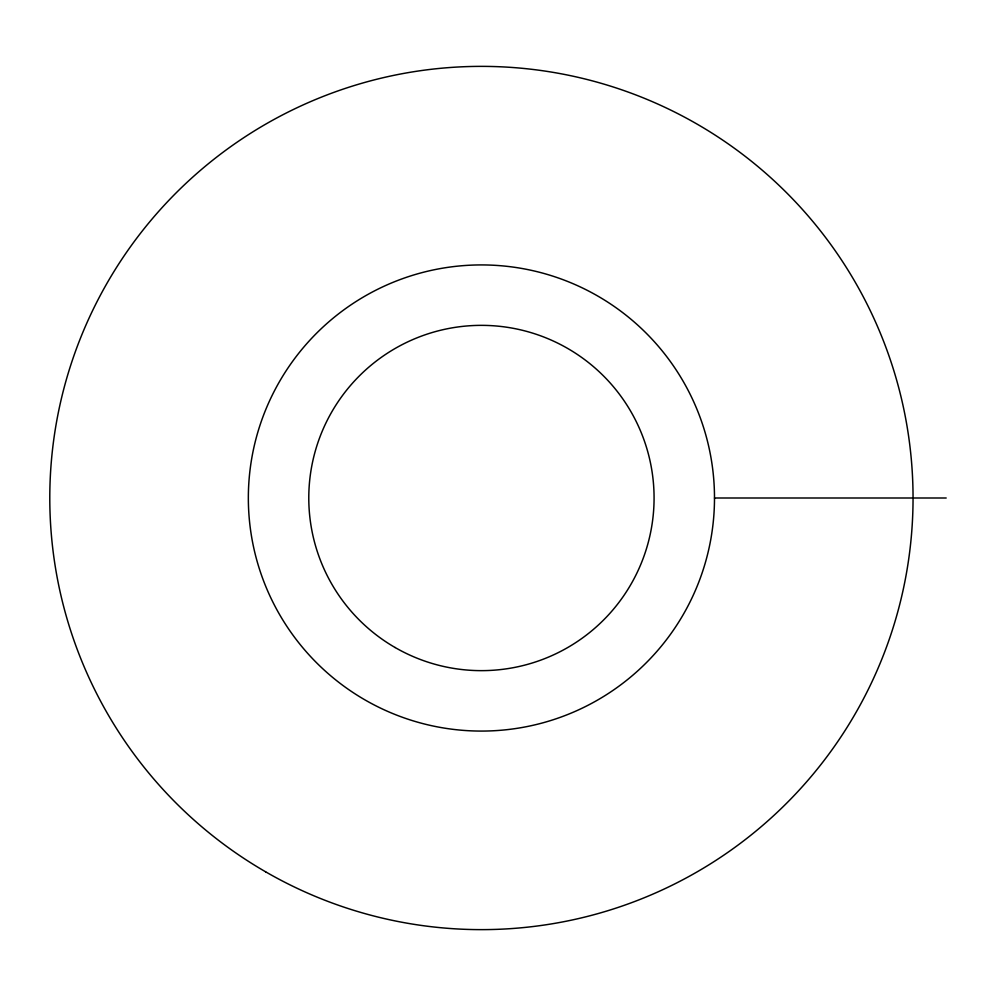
<?xml version="1.0" encoding="UTF-8"?>
<svg xmlns="http://www.w3.org/2000/svg" width="996" height="996" viewBox="0 0 996 996"><rect width="100%" height="100%" fill="white"/><g stroke="black" fill="none" stroke-linecap="round" stroke-linejoin="round"><path stroke-width="1.49" d="M714.493 498A233.076 233.076 0 0 1 364.885 699.852A233.076 233.076 0 0 1 364.885 296.148A233.076 233.076 0 0 1 714.493 498L946.2 498M265.608 871.799A431.617 431.617 0 0 0 913.046 498A431.617 431.617 0 0 0 265.608 124.201A431.617 431.617 0 0 0 265.608 871.799M395.101 647.512A172.644 172.644 0 0 0 654.073 498A172.644 172.644 0 0 0 395.101 348.488A172.644 172.644 0 0 0 395.101 647.512"/></g></svg>
